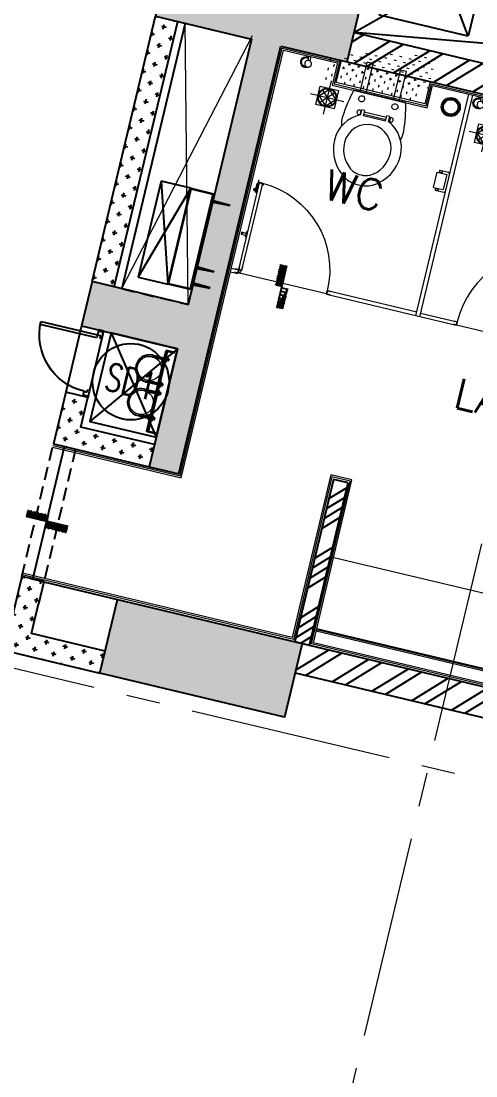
# Model space of a CAD drawing. Header units: millimetres. Extents: x 783817721 to 783927949, y 1443754877 to 1443839643.
# Drawn here: x 783898443 to 783901440, y 1443787315 to 1443794272 of the extents above; entities that cross this region are included whole.
import ezdxf
from ezdxf.enums import TextEntityAlignment as Align

# ---------------------------------------------------------------- set-up
doc = ezdxf.new("R2010")
doc.units = ezdxf.units.MM
doc.header["$LTSCALE"] = 700
doc.header["$PDMODE"] = 32
doc.header["$PDSIZE"] = 0.35
for name, pattern in [('( Hidden )', [0.375, 0.25, -0.125]), ('CENTER2', [28.575000000000003, 19.05, -3.175, 3.175, -3.175]), ('HIDDEN', [9.524999999999999, 6.35, -3.175]), ('HIDDEN2', [0.1875, 0.125, -0.0625])]:
    doc.linetypes.add(name, pattern=pattern)
doc.layers.get('0').update_dxf_attribs({"linetype": 'CONTINUOUS'})
doc.layers.get('Defpoints').update_dxf_attribs({"linetype": 'CONTINUOUS'})
for name, color, linetype in [('A-BEAM', 8, 'HIDDEN2'), ('A-COL', 31, 'CONTINUOUS'), ('A-CUTO-ABOVE', 8, 'HIDDEN'), ('A-DIM-GRID', 3, 'CONTINUOUS'), ('A-DOOR', 1, 'CONTINUOUS'), ('A-HATCH', 8, 'CONTINUOUS'), ('A-LINTEL', 8, 'HIDDEN2'), ('A-SERVICE', 254, 'HIDDEN'), ('A-SILL', 2, 'CONTINUOUS'), ('A-SILL-XXX', 2, 'CONTINUOUS'), ('A-sunk', 250, 'CONTINUOUS'), ('A-TAG-DOOR', 2, 'CONTINUOUS'), ('A-TAG-RMNAME', 6, 'CONTINUOUS'), ('A-TILE DROP', 8, 'CONTINUOUS'), ('A-Title', 2, 'CONTINUOUS'), ('A-WALL', 7, 'CONTINUOUS'), ('A-WALL 100', 5, 'CONTINUOUS'), ('A-WALL 150', 6, 'CONTINUOUS'), ('A-WALL-XXX', 7, 'CONTINUOUS'), ('N-FIT', 9, 'CONTINUOUS'), ('PL-CLAMP', 31, 'CONTINUOUS')]:
    doc.layers.add(name, color=color, linetype=linetype)
for name, color, linetype, lineweight in [('A-CUTOUT BELOW', 8, 'HIDDEN', 5), ('A-GRID', 31, 'CENTER2', 5), ('A-INT-FIXTURE', 250, 'CONTINUOUS', 9), ('PL-RWP', 220, 'CONTINUOUS', 0)]:
    doc.layers.add(name, color=color, linetype=linetype, lineweight=lineweight)
doc.styles.add('ROMANS', font='romans.shx')
doc.dimstyles.new('A-DIM-GRID-100', dxfattribs={"dimscale": 100, "dimtxt": 3, "dimasz": 2.25, "dimexe": 0.18, "dimexo": 0, "dimgap": 0.75, "dimtad": 1, "dimdec": 0, "dimzin": 0, "dimdsep": 46, "dimtxsty": 'ROMANS', "dimblk": 'AR-DIM-ARROW', "dimcen": 2, "dimclrd": 256, "dimclre": 8, "dimclrt": 7, "dimaunit": 1, "dimadec": 0, "dimazin": 0, "dimtfac": 1, "dimtdec": 0, "dimtix": 1, "dimtofl": 0, "dimtmove": 2, "dimatfit": 3, "dimldrblk": 'AR-LED-ARROW', "dimfxl": 0.18, "dimtolj": 1, "dimtzin": 0, "dimlwd": -1, "dimlwe": -1, "dimarcsym": 0})
pattern_1 = [(45, (0, 0), (-26.51650429449553, 26.51650429449553), [])]
pattern_2 = [(346.5826028830893, (783888814.2766608, 1443798714.851827), (76.50154433363684, 47.03204986568832), [31.74999999999999, -95.24999999999996]), (76.58260288308942, (783888826.0346733, 1443798695.726441), (-47.03204986568832, 76.50154433363684), [31.74999999999999, -95.24999999999997])]
pattern_3 = [(31.5826028830894, (783888814.2766608, 1443798714.851827), (-149.6550662690944, 243.4264234630107), []), (31.5826028830894, (783888879.7902707, 1443798699.223261), (-149.6550662690944, 243.4264234630107), []), (31.5826028830894, (783888945.3038807, 1443798683.594694), (-149.6550662690944, 243.4264234630107), []), (31.5826028830894, (783889010.8176364, 1443798667.966094), (-149.6550662690944, 243.4264234630107), [])]

# ---------------------------------------------------------------- blocks, each defined once
blk = doc.blocks.new('TILE DROPE')
at = {"layer": 'A-TILE DROP'}
h = blk.add_hatch(dxfattribs=at)
h.set_pattern_fill('ANSI31', color=256, scale=300)
h.set_pattern_definition(pattern_1)
h.paths.add_polyline_path([(5831274.573197973, 4325034.434176441), (5831198.573197973, 4325034.434176441), (5831198.573197973, 4325286.43417644), (5831274.573197973, 4325286.43417644)])
h = blk.add_hatch(dxfattribs=at)
h.set_pattern_fill('ANSI31', color=256, scale=300)
h.set_pattern_definition(pattern_1)
h.paths.add_polyline_path([(5831274.573197973, 4325034.434176441), (5831350.573197973, 4325034.434176441), (5831350.573197973, 4324782.43417644), (5831274.573197973, 4324782.43417644)])
blk.add_line((5831274.573197973, 4325286.43417644), (5831274.573197973, 4324782.43417644), dxfattribs=at)
blk = doc.blocks.new('FLR TRAP 5')
for p, q in [((-1.45448e-11, 112.5000000000145), (-1.45448e-11, -112.4999999999854)), ((112.4999999999854, 1.45448e-11), (-112.5000000000145, -1.4559e-11)), ((-62.50000000001454, 62.50000000001454), (62.49999999998546, 62.50000000001454)), ((-62.50000000001454, -62.49999999998546), (-62.50000000001454, 62.50000000001454)), ((1.007608666419407, 57.57615116132364), (-57.57615116129453, -1.0076086663612)), ((-57.57615116129453, 1.007608666419393), (1.007608666419407, -57.57615116129455)), ((40.71872086507211, 40.71872086507209), (-40.71872086510119, -40.718720865043)), ((-40.71872086510119, 40.71872086507209), (40.71872086507211, -40.718720865043)), ((-1.007608666332082, 57.57615116132364), (57.57615116132365, -1.0076086663612)), ((57.57615116132365, 1.007608666419393), (-1.007608666332082, -57.57615116129455)), ((62.49999999998546, 62.50000000001454), (62.49999999998546, -62.49999999998546)), ((62.49999999998546, -62.49999999998546), (-62.50000000001454, -62.49999999998546))]:
    blk.add_line(p, q)
for radius in [62.58496728986274, 57.58496728986274]:
    blk.add_circle((-1.45448e-11, 1.45448e-11), radius)
blk = doc.blocks.new('B8-AR-2000$0$HEALTH FAU P 1')
for p, q in [((0, 0), (0, 28.38904564197765)), ((12.69999999995343, 0), (12.69999999995343, 28.38904564197765)), ((22.2275324047514, 13.93403204795504), (14.81600070018612, 11.29902724169005)), ((14.81600070018612, 7.097202625189311), (14.81600070018612, 11.29902724169005)), ((22.2275324047514, 4.462197818924324), (14.81600070018612, 7.097202625189311)), ((22.2275324047514, 4.462197818924324), (22.2275324047514, 13.93403204795504))]:
    blk.add_line(p, q)
at = {"extrusion": (0, 0, -1)}
for centre, major_axis, ratio, start_param, end_param in [((6.349999999976716, 49.90918335852165), (15.8656677662643, 15.8656677662643), 0.9999999999997597, 3.926990816987361, 10.21017612416694), ((20.34574648247508, 42.90917936847107), (-26.04532086802537, 26.04532086802537), 0.9999999999995175, 6.27066274381938, 10.15906509699235), ((20.34574648247508, 42.90917936847107), (-21.55519280749815, 21.55519280749815), 0.9999999999997758, 0.4695714506295328, 3.865220544000678)]:
    blk.add_ellipse(centre, major_axis=major_axis, ratio=ratio, start_param=start_param, end_param=end_param, dxfattribs=at)
blk = doc.blocks.new('TPH 1 P')
for p, q in [((54.08000094297849, 0.0002394931115077), (-54.08000094297849, -0.0002394931115077)), ((-68.82904856504858, -9.833032253624763), (-68.82879247481281, -67.66083062279074)), ((-68.82885506959967, -53.5262849218169), (-58.99612762540157, -53.5262413775971)), ((-67.59977774663814, -50.45355215251482), (-60.22523216350048, -50.45351949434995)), ((-54.08000094297849, -0.0002394931115077), (-58.99636466504118, -0.0002612652214111)), ((-58.99605414455976, -70.11896893966048), (-58.99613578994276, -51.68260498183816)), ((-54.0797388112241, -59.19227457671229), (-58.99610253330133, -59.19229634882221)), ((-54.07971551459734, -64.45289219632548), (-58.99607923666002, -64.45291396843538)), ((-54.07963218413164, -83.2697650886447), (-54.07991766879961, -18.8044008182668)), ((-52.85083218129687, -17.57530444472365), (47.93462412151171, -17.57485811658705)), ((49.16400597975195, -83.26930787445315), (49.16372049506939, -18.80394360413345)), ((49.16389935265947, -59.19181736257892), (54.08026307472215, -59.19179559046903)), ((49.16392264928624, -64.45243498219213), (54.0802863713489, -64.45241321008221)), ((54.08031146346371, -70.11846818130732), (54.08022981808068, -51.68210422348501)), ((54.08023798262188, -53.52574061924395), (63.91296542681999, -53.52569707502414)), ((55.30931530558341, -50.45300784994186), (62.68386088872109, -50.452975191777)), ((63.91303079444447, -68.28637623668043), (63.9127719313785, -9.832444406862463)), ((63.91303079444091, -68.28637623668432), (63.91295726227879, -51.68206067926518)), ((-66.37059972769742, -70.11900159782533), (-54.07969042248254, -70.11894716755057)), ((49.16400597975195, -83.26930787445315), (-54.07963218413164, -83.2697650886447)), ((49.16394774138648, -70.11848995341721), (61.45485704659328, -70.11843552314247))]:
    blk.add_line(p, q)
for centre, radius, start, end in [((54.08004448718061, -9.83248795106715), 9.832727444275072, 0.0002537341905495, 90.00025373419057), ((-58.99632112083594, -9.8329887094049), 9.832727444275072, 90.00025373419057, 180.0002537341905), ((-67.59977230361066, -51.6826430830013), 1.229090930534384, 90.00025373419057, 180.0002537341905), ((-66.37061061375239, -67.66081973673573), 2.458181861068768, 180.0002537341905, 270.0002537341906), ((-60.225226720473, -51.68261042483648), 1.229090930534384, 0.0002537341905495, 90.00025373419057), ((-52.85082673826938, -18.80439537521016), 1.229090930534384, 90.00025373419057, 180.0002537341905), ((47.93462956453917, -18.80394904713179), 1.229090930534384, 0.0002537341905495, 90.00025373419057), ((55.30932074861089, -51.68209878042839), 1.229090930534384, 90.00025373419057, 180.0002537341905), ((61.45484616053835, -67.6602536620978), 2.458181861068768, 270.0002537341906, 0.0002537341905495), ((62.68386633174856, -51.68206612226353), 1.229090930534384, 0.0002537341905495, 90.00025373419057)]:
    blk.add_arc(centre, radius, start, end)
blk = doc.blocks.new('bia')
at = {"layer": 'N-FIT'}
for radius in [60.0760000024455, 50.0760000024455]:
    blk.add_circle((-13644341.22740025, -3898555.232979853, -1.11760232471e-05), radius, dxfattribs=at)
blk = doc.blocks.new('EWC 2')
for p, q in [((-0.0003062749880841, 175.0000837584551), (0.0009062749880896, -175.0000837584061)), ((-0.0001590365569848, 132.4999999991996), (-200.000159036557, 132.4993937245017)), ((-200.000159036557, 132.4993937245017), (-200.0000204594832, 92.49939372473456)), ((-2.04594831772e-05, 92.49999999943249), (-200.0000204594832, 92.49939372473456)), ((147.418668561826, 95.000510721773), (112.4996708794497, 95.00038974745256)), ((112.4996708794497, 95.00038974745256), (112.4997401679866, 75.00038974756899)), ((149.9997401679866, 75.00051966357566), (112.4997401679866, 75.00038974756899)), ((120.2653358827883, 100.2500685871782), (146.2017377619413, 100.2501584419369)), ((124.5247435141354, 75.00043140731573), (124.5252631781623, -74.99956859178205)), ((141.0085677036477, 75.000488514328), (141.009087367689, -74.99951148476978)), ((149.9997401679866, 75.00051966357566), (150.0002598320134, -74.99948033552212)), ((0.0006204594831829, -92.49999999943249), (-199.9993795405168, -92.50060627413038)), ((-199.9993795405168, -92.50060627413038), (-199.999240963443, -132.5006062738975)), ((0.0007590365569905, -132.4999999991996), (-199.999240963443, -132.5006062738975)), ((150.0002598320134, -74.99948033552212), (112.5002598320134, -74.9996102515288)), ((112.5002598320134, -74.9996102515288), (112.5003291205503, -94.99961025141235)), ((147.4193268029266, -94.99948927709197), (112.5003291205503, -94.99961025141235)), ((120.2660304979581, -100.2492352838599), (146.2024323771111, -100.2491454291012))]:
    blk.add_line(p, q)
for centre, major_axis, ratio, start_param, end_param in [((349.9999999999708, 0.0012125493812645), (223.7499982217596, 0.02822001601382641), 0.9999999999940067, 1.569950856247431, 2.702970937519568), ((201.7434949504314, 57.30753662680214), (106.2854850310066, -106.2854850310066), 0.9999999999995539, 2.033551095230845, 2.455928543497696), ((348.5653083877914, -43.65291758654352), (267.4083194749343, -0.5240368236592908), 0.9999999999940166, 0.5196769025226043, 1.566788912695956), ((247.1667612637392, -710.273605546201), (919.122388601868, -3.885747080667939), 0.9999999999943672, 1.640774174495799, 1.847289609812001), ((349.9999999997308, 0.0012125493812645), (113.2552899699446, -107.6443300730158), 0.9999999998812673, 2.331194314084761, 5.472004177913206), ((348.5653083877987, -43.65291758657263), (199.906443114038, 0.9774928439277918), 0.9999999999940432, 0.5242974367139746, 1.55903845524096), ((42.80542047708879, 112.5001482969237), (14.1421356237829, 14.1421356237829), 0.9999999999988349, -0.7853946989711857, 5.4977906082084), ((133.2335107065228, 107.7884000831545), (10.60660171783259, 10.60660171783259), 0.9999999999997942, -1.311943292146727, 2.882746547794472), ((418.6296980171173, 9.744947520040972), (-61.01197028886268, 180.4606319963003), 0.9466445239575144, 4.351186336959167, 4.832374696135421), ((418.6296980171245, 9.744947520070076), (-35.8299443303299, 114.2030516416982), 0.9430540716306229, 4.342807645496122, 4.835174699858091), ((418.6297655283852, -9.7420468958881), (61.0105029442611, 180.4604130052969), 0.9466479392239276, 4.592402835895807, 5.073570867042794), ((348.5650059147447, 43.65533274355397), (199.9053483197305, 1.180340603060181), 0.9999999999940726, -1.569825667739491, -0.5350846492127428), ((418.6297655283924, -9.7420468958881), (35.82869504975697, 114.2018401050401), 0.9430663098829936, 4.589601683455149, 5.081943754183982), ((42.80619997312895, -112.4998517017375), (14.1421356237829, 14.1421356237829), 0.9999999999988349, -0.7853946989711857, 5.4977906082084), ((133.2342575533767, -107.7874769250484), (10.60660171782754, -10.60660171782754), 0.9999999999997232, 3.400445688240003, 7.595135528177604), ((349.9999999999708, 0.0012125493812645), (223.7358957197013, -2.512263343571392), 0.9999999999939564, 3.591323404061699, 4.724343485334036), ((348.5650059147374, 43.65533274352489), (267.40740206461, 0.8747914394098621), 0.9999999999940501, -1.568093667666396, -0.5209816574932074), ((247.1618398759166, 710.2753181114531), (649.9234817478236, 649.9234817478236), 0.9999999999997438, 3.654732108649438, 3.861247543966752), ((201.743892021128, -57.30613877427825), (106.2854850310215, 106.2854850310215), 0.999999999999474, 3.827263692535608, 4.249641140802451)]:
    blk.add_ellipse(centre, major_axis=major_axis, ratio=ratio, start_param=start_param, end_param=end_param)
blk = doc.blocks.new('T-DOOR')
for p, q in [((15.62951093912124, 751.8341574668884), (14.16014873981476, 753.3035955429077)), ((15.62890392541885, 682.7063477039337), (15.62951093912124, 751.8341574668884)), ((21.50492638349533, 706.2904205322266), (17.11766242980957, 707.7596814632415)), ((27.38110065460205, 707.7593402862548), (24.44337409734726, 706.2904200553894)), ((14.15850394964218, 679.8459477424622), (15.62890392541885, 682.7063477039337)), ((17.09752094745636, 690.1299450397491), (21.50492608547211, 693.0683166980742)), ((24.45928508043289, 693.0680127143859), (27.38110053539276, 690.1296417713165)), ((6.807166755199432, 347.1733775138855), (5.337804615497589, 348.6428155899048)), ((5.33676677942276, 298.6915349960327), (6.807166874408722, 301.5519354343414)), ((6.807166874408722, 301.5519354343414), (6.807166755199432, 347.1733775138855)), ((37.85666352510452, 331.0127501487732), (37.85635834932327, 316.3202040195465)), ((-750.9999997019768, 24.99999952316284), (-750.9999997019768, -7.152557373e-07)), ((-5.96046448e-08, 25), (1.192092896e-07, 0))]:
    blk.add_line(p, q)
at = {"color": 8}
blk.add_line((-749.9999997019768, -1), (-0.9999998211860656, -1.000000953674316), dxfattribs=at)
for points in [[(-26.7935534119606, 759.180643081665), (-34.1393306851387, 757.7116844654083), (-34.13952034711838, 750.3659455776213), (-26.79381877183914, 748.8966076374054)], [(-25.32482266426086, 743.0199780464172), (-26.79397070407868, 743.0200159549713), (-26.79343956708908, 763.5880870819092), (0.9383352994918824, 763.5877192020416), (0.9378041625022888, 743.0196487903595), (-2.000491559505462, 743.0197243690491), (-1.999999642372131, 762.0680537223815), (-25.32433080673218, 762.0683069229126)], [(-2, 762.0683069229126), (-25.32433068752289, 762.0683069229126), (-25.3243305683136, 26.99999952316284), (-1.99999988079071, 26.99999928474426)], [(0.9374366998672484, 753.3036839962006), (14.15911096334457, 753.3035957813263), (14.15850394964218, 679.8459477424622), (0.936829686164856, 679.8460359573363)], [(6.815306305885314, 778.2790467739105), (11.22210502624511, 778.279046535492), (11.22210502624511, 753.303418636322), (6.815306305885314, 753.303418636322)], [(17.09752112627029, 707.7596814632415), (15.62791723012924, 707.7596817016602), (15.62791728973389, 690.1299452781677), (17.09752106666565, 690.1299450397491)], [(24.44288074970245, 693.0680127143859), (21.5049262046814, 693.0680129528046), (21.5049262046814, 706.290420293808), (24.44288074970245, 706.290420293808)], [(30.31985157728195, 707.7593405246735), (27.38110059499741, 707.7593405246735), (27.38110053539276, 690.1296417713165), (30.31985151767731, 690.1296417713165)], [(-2.008485615253448, 348.6427521705627), (5.33676677942276, 348.6428158283234), (5.33676677942276, 298.6915349960327), (-2.008485615253448, 298.6914715766907)], [(48.14061760902404, 316.3202040195465), (6.806749463081359, 316.3202042579651), (6.806749463081359, 331.0127501487732), (48.14061766862869, 331.0127501487732)]]:
    blk.add_lwpolyline(points, close=True)
for points in [[(-776.7510416507721, 0), (-776.7510416507721, -1), (-749.9999996423721, -0.9999997615814208), (-749.9999996423721, 25.99999928474427), (-776.7510415315628, 25.99999904632568), (-776.7510415911674, 24.99999928474426), (-750.9999997019768, 24.99999952316284), (-750.9999997019768, 0), (-776.7510415315628, 2.384185791e-07)], [(-2.000000059604644, 52.75104165077209), (-0.9999999403953552, 52.75104141235352), (-1.000000059604644, 25.99999928474427), (-26.3243305683136, 25.9999988079071), (-26.32433050870896, 52.75104045867919), (-25.3243305683136, 52.75104093551636), (-25.32433068752289, 26.99999880790711), (-1.99999988079071, 26.99999928474426), (-2.000000059604644, 52.75104141235352)], [(25.75104212760925, 4.768371582e-07), (25.75104200839997, -0.9999995231628416), (-0.9999998211860656, -0.9999995231628416), (-1, 25.99999952316284), (25.75104188919068, 25.99999952316284), (25.75104194879532, 24.99999976158142), (0, 24.99999976158142), (1.192092896e-07, 4.768371582e-07), (25.75104200839997, 4.768371582e-07)]]:
    blk.add_lwpolyline(points)
for radius in [10.12499965708017, 9.124999657080172]:
    blk.add_circle((-11.12499964237213, 15.87499976158142), radius)
blk.add_arc((-14.54024678468704, 28.44103002548218), 735.2491660637323, 90.95489770892227, 180.190221112596, dxfattribs=at)
blk = doc.blocks.new('125')
at = {"layer": 'A-INT-FIXTURE'}
h = blk.add_hatch(dxfattribs=at)
h.set_pattern_fill('CROSS', color=256, scale=4.999999999999986, angle=13.41739695793953)
h.set_pattern_definition([(0, (143362.7009487152, -28910.89780545235), (31.74999999999995, 31.74999999999999), [15.87499999999998, -47.62499999999988]), (90, (143370.6384509206, -28918.83530664444), (-31.74999999999999, 31.74999999999995), [15.87499999999998, -47.62499999999988])])
h.paths.add_polyline_path([(344376.2138929963, -5326.243801116943), (343776.2138932347, -5326.243796825409), (343776.2138946652, -5176.243757247925), (344376.2138952017, -5176.243761301041)])
h = blk.add_hatch(dxfattribs=at)
h.set_pattern_fill('GOST_GLASS', color=256, scale=0.9999999999999971, angle=-450.0000000129981, style=0)
h.set_pattern_definition([(301.5826028437715, (337365.001100421, -11959.05213069916), (-1.968952387688358, -8.253679573076234), [4.999999999999967, -6.999999999999959]), (301.5826028437715, (337364.508862555, -11961.11554932594), (-1.968952387688358, -8.253679573076234), [1.999999999999989, -9.999999999999934]), (301.5826028437715, (337367.0645202994, -11959.54436969757), (-1.968952387688358, -8.253679573076234), [1.999999999999989, -9.999999999999934])])
edge = h.paths.add_edge_path()
edge.add_line((349168.2138358951, -8858.532099962234), (349168.2138360664, -8864.532101254275))
edge.add_line((349168.2138363123, -8864.532102823257), (344487.9258577033, -8864.53211936098))
edge.add_line((344487.2122653723, -8864.53211903572), (344487.2122653616, -8858.532118930898))
edge.add_line((344488.1980884075, -8858.532118558884), (349167.9391666471, -8858.532127818418))
for p, q in [((343387.2137950063, -6676.243743419647), (343436.4127270579, -6676.243743419647)), ((344643.2140001655, -6676.243824481964), (344038.0148635507, -6676.243809700012)), ((344668.2160958648, -6676.243777990341), (344917.4128984809, -6676.243769884109)), ((343387.2137940526, -6701.243822097778), (343436.4127252102, -6701.243819952011)), ((344917.4129004478, -6701.24383354187), (344038.0148640275, -6701.243808269501)), ((344487.213819623, -8376.243697881699), (349268.2138363719, -8376.24370098114)), ((342665.2138471603, -8976.243699550629), (343164.6258223057, -8976.243697404861))]:
    blk.add_line(p, q, dxfattribs=at)
for points in [[(342515.213845253, -8088.243696689606), (343377.2137534618, -8088.24369764328), (343377.2138390541, -5188.243710517883), (343764.2138932347, -5188.243757009506), (343764.2138934731, -5338.243797779083), (344388.2138924003, -5338.243804693222), (344388.2138953209, -5188.243762254715), (344806.214938283, -5188.243757486343)], [(349278.2138364911, -8964.53211236), (344477.2138015032, -8964.532109498978), (344475.0592838526, -7861.276983261108), (344351.0592909455, -7861.276979923248), (344353.2138006687, -8964.243727207184), (342515.213845551, -8964.243726015091)], [(342515.213845253, -8098.243699073792), (343387.2137535214, -8098.243699550629), (343387.2138385177, -5198.243711233139), (343754.213894546, -5198.243757247925), (343754.2138930559, -5348.24379658699), (344398.2138920426, -5348.243805170059), (344398.2138937116, -5198.243762731552), (344796.2149371505, -5198.243758678436)], [(349268.2138366699, -8954.532113313675), (344487.2138020992, -8954.53211069107), (344485.0592851639, -7851.276985645294), (344341.0592910051, -7851.276979207993), (344343.2138007879, -8954.243726491928), (342515.2138463259, -8954.243728637695)], [(344643.2140008211, -6701.24377822876), (344643.2139350176, -5198.243771791458)], [(344668.2139350772, -5198.243769168854), (344668.2140014172, -6701.24377989769)]]:
    blk.add_lwpolyline(points, dxfattribs=at)
for points in [[(344376.2138929963, -5326.243801116943), (343776.2138932347, -5326.243796825409), (343776.2138946652, -5176.243757247925), (344376.2138952017, -5176.243761301041)], [(349168.2138365507, -8864.532126188278), (349168.213837266, -8876.532125234604), (344487.2122651935, -8876.532114505768), (344487.2122638226, -8864.532113552094)], [(349168.2138360143, -8858.532126426697), (349168.2138367295, -8864.532127141953), (344487.2122653723, -8864.53211903572), (344487.2122650743, -8858.532119989395)]]:
    blk.add_lwpolyline(points, close=True, dxfattribs=at)
for name, p, rotation in [('EWC 2', (344076.2138932347, -5348.243802309036), 269.9999993157494), ('B8-AR-2000$0$HEALTH FAU P 1', (343572.7307420373, -5198.24373459816), 180.0003576525814), ('B8-AR-2000$0$HEALTH FAU P 1', (344740.3162150383, -5198.243820428848), 180.0003576525814), ('bia', (4243102.78948915, -13649648.44244647, 1.117602324318911e-05), 270.0000006001247), ('FLR TRAP 5', (343741.0359041095, -5435.722422838211), 90.00000050817812), ('FLR TRAP 5', (344815.9864546061, -5435.722417593002, 1.205499790382205e-05), 270.0000004929177)]:
    blk.add_blockref(name, p, dxfattribs=dict(at, rotation=rotation))
at = {"layer": 'A-INT-FIXTURE', "extrusion": (-2.311115198580714e-33, 1.540743955509789e-33, -1), "xscale": -0.9999999999999999, "zscale": -0.9999999999999999, "rotation": 89.99832154225588}
blk.add_blockref('TPH 1 P', (-344643.4212523699, -5800.243705034256), dxfattribs=at)
at = {"layer": 'A-INT-FIXTURE'}
for name, p, xscale, yscale, zscale, rotation in [('T-DOOR', (343436.4127249718, -6696.270483255386), -0.801068092060523, 0.801068092060523, 0.801068092060522, 359.9999972066295), ('T-DOOR', (345519.0150372386, -6696.270443201065), 0.8010680920605217, 0.8010680920605217, 0.8010680920605217, 2.936940935179689e-06), ('TILE DROPE', (-2090237.106116235, -3288676.140041828), -0.5624999999999986, 0.5624999999999987, 0.5624999999999991, 270.0000001882246)]:
    blk.add_blockref(name, p, dxfattribs=dict(at, xscale=xscale, yscale=yscale, zscale=zscale, rotation=rotation))
at = {"layer": 'A-INT-FIXTURE', "xscale": 0.5624999999999987, "yscale": 0.5624999999999987, "zscale": 0.5624999999999987}
blk.add_blockref('TILE DROPE', (-2936353.439077377, -2439550.940788507), dxfattribs=at)
at = {"layer": 'A-TILE DROP', "insert": (344292.4256061316, -6089.624240398407), "char_height": 200.0000000000002, "attachment_point": 9, "rotation": 5.1296919395442596e-08, "style": 'ROMANS'}
blk.add_mtext_dynamic_manual_height_columns('\\pxqc;WC', width=473.7160888731203, gutter_width=12.50000000000002, heights=[0], dxfattribs=at)
blk = doc.blocks.new('col-2 -15')
at = {"layer": 'A-COL', "ltscale": 0.1}
h = blk.add_hatch(color=250, dxfattribs=at)
h.dxf.hatch_style = 1
h.paths.add_polyline_path([(74300.00008404255, 22550.00000047684), (74200.00008487701, 22550), (74200.00008380413, 24050.00000023842), (74000.00008386374, 24050.00000071526), (74000.00008422136, 21250), (73000.00008386374, 21250.00000023842), (73000.00008398294, 20950.00000071526), (73650.00008416176, 20950.00000047684), (73650.00008487701, 19150.00001358986), (73000.58801555634, 19150.00001382828), (73000.58801591396, 18850.00001358986), (73649.9999960661, 18850.00001263618), (73649.99999636412, 18050.00001263618), (73850.00008374453, 18050.00001263618), (73850.00008380413, 20950.00000071526), (74300.00008422136, 20950.00000047684)])
h = blk.add_hatch(color=250, dxfattribs=at)
h.dxf.hatch_style = 1
h.paths.add_polyline_path([(74899.99999660254, 17150.0000295639), (74899.99999654293, 16650.000030756), (73649.99999725819, 16650.0000295639), (73649.99999594688, 17150.00003027916)])
blk.add_lwpolyline([(73850.00008380413, 20950.00000071526), (74300.00008422136, 20950.00000047684), (74300.00008404255, 22550.00000047684), (74200.00008487701, 22550), (74200.00008380413, 24050.00000023842), (74000.00008386374, 24050.00000071526), (74000.00008422136, 21250), (73000.00008386374, 21250.00000023842), (73000.00008398294, 20950.00000071526), (73650.00008416176, 20950.00000047684), (73650.00008487701, 19150.00001358986), (73000.58801555634, 19150.00001382828), (73000.58801591396, 18850.00001358986), (73649.9999960661, 18850.00001263618), (73649.99999636412, 18050.00001263618), (73850.00008374453, 18050.00001263618), (73850.00008380413, 20950.00000071526)], dxfattribs=at)
blk.add_lwpolyline([(74899.99999660254, 17150.0000295639), (74899.99999654293, 16650.000030756), (73649.99999725819, 16650.0000295639), (73649.99999594688, 17150.00003027916)], close=True, dxfattribs=at)
at = {"layer": 'A-GRID', "color": 1, "ltscale": 0.1}
for p, q in [((75900.0000012517, -5272.462530374527), (75900.00000095367, 48139.09729981422)), ((-3710.599062204361, 16549.99918746948), (95723.80444318056, 16549.99999904633))]:
    blk.add_line(p, q, dxfattribs=at)
blk = doc.blocks.new('AR-DIM-ARROW')
at = {"color": 6}
blk.add_line((-0.3535533905933335, -0.3535533905933335), (0.3535533905933335, 0.3535533905933335), dxfattribs=at)
for p, q in [((0, -0.5), (0, 0.5)), ((-1, 0), (0, 0))]:
    blk.add_line(p, q)
blk = doc.blocks.new('*D437')
at = {"layer": 'A-DIM-GRID', "color": 8, "transparency": 16777216}
for p, q in [((783831794.0535789, 1443788312.067994), (783832099.8856716, 1443789594.094023)), ((783905622.4100816, 1443770700.033012), (783905928.2433159, 1443771982.063825))]:
    blk.add_line(p, q, dxfattribs=at)
at = {"layer": 'A-DIM-GRID', "transparency": 16777216}
blk.add_line((783905705.2077821, 1443772016.764699), (783832314.5676734, 1443789524.375746), dxfattribs=at)
at = {"layer": 'Defpoints', "color": 0, "transparency": 16777216}
for p in [(783832095.7089057, 1443789576.585321), (783831794.0535789, 1443788312.067994, 1.504551312638738e-08), (783905622.4100816, 1443770700.033012, 1.504551312686245e-08)]:
    blk.add_point(p, dxfattribs=at)
at = {"layer": 'A-DIM-GRID', "transparency": 16777216, "xscale": 225, "yscale": 225, "zscale": 225}
for p, rotation in [((783832095.7089057, 1443789576.585321), 166.5826444062369), ((783905924.0665498, 1443771964.555124), 346.5826444062369)]:
    blk.add_blockref('AR-DIM-ARROW', p, dxfattribs=dict(at, rotation=rotation))
at = {"layer": 'A-DIM-GRID', "color": 7, "transparency": 16777216, "insert": (783869062.0973034, 1443780989.42899), "char_height": 300, "attachment_point": 5, "rotation": 346.5826444062369, "style": 'ROMANS'}
blk.add_mtext('\\A1;75900', dxfattribs=at)
blk = doc.blocks.new('AR-LED-ARROW')
for p, q in [((-0.3535533905933335, 0.3535533905933335), (-0.3818376618407981, 0.3252691193458723)), ((0, 0), (-0.3818376618407981, 0.3252691193458723)), ((0, 0), (-0.3535533905933335, 0.3535533905933335)), ((0, 0), (-1, 0)), ((0, 0), (-0.3818376618407981, -0.3252691193458723)), ((0, 0), (-0.3535533905933335, -0.3535533905933335)), ((-0.3535533905933335, -0.3535533905933335), (-0.3818376618407981, -0.3252691193458723))]:
    blk.add_line(p, q)
blk = doc.blocks.new('TAG-DOOR-WINOW')
blk.add_circle((0, 0), 2.8)
at = {"style": 'ROMANS', "width": 0.7}
blk.add_attdef('DW', text='', height=2, dxfattribs=at).set_placement((0, 0), align=Align.MIDDLE_CENTER)
blk = doc.blocks.new('ELE')
at = {"layer": 'A-DOOR'}
for p, q in [((2537600.657164624, -555440.8575525549), (2537555.657164624, -555440.8575525549)), ((2537555.657164624, -555440.8575525549), (2537555.657164624, -556290.8575525549)), ((2537600.657164624, -556290.8575525549), (2537600.657164624, -555440.8575525549)), ((2537480.657164624, -556365.8575525549), (2537480.657164624, -556290.8575525549)), ((2537480.657164624, -556290.8575525549), (2537495.657164624, -556290.8575525549)), ((2537495.657164624, -556365.8575525549), (2537480.657164624, -556365.8575525549)), ((2537495.657164624, -556365.8575525549), (2537495.657164624, -556290.8575525549)), ((2537495.657164624, -556290.8575525549), (2537555.657164624, -556290.8575525549)), ((2537495.657164624, -556290.8575525549), (2537495.657164624, -556365.8575525549)), ((2537590.657164624, -556365.8575525549), (2537495.657164624, -556365.8575525549)), ((2537555.657164624, -556290.8575525549), (2537555.657164624, -556335.8575525549)), ((2537555.657164624, -556290.8575525549), (2537600.657164624, -556290.8575525549)), ((2537555.657164624, -556335.8575525549), (2537590.657164624, -556335.8575525549)), ((2537590.657164624, -556335.8575525549), (2537590.657164624, -556365.8575525549)), ((2538405.657164624, -556335.8575525549), (2538370.657164624, -556335.8575525549)), ((2538370.657164624, -556335.8575525549), (2538370.657164624, -556365.8575525549)), ((2538370.657164624, -556365.8575525549), (2538465.657164624, -556365.8575525549)), ((2538465.657164624, -556290.8575525549), (2538405.657164624, -556290.8575525549)), ((2538405.657164624, -556290.8575525549), (2538405.657164624, -556335.8575525549)), ((2538480.657164624, -556290.8575525549), (2538465.657164624, -556290.8575525549)), ((2538465.657164624, -556290.8575525549), (2538465.657164624, -556365.8575525549)), ((2538465.657164624, -556365.8575525549), (2538465.657164624, -556290.8575525549)), ((2538465.657164624, -556365.8575525549), (2538480.657164624, -556365.8575525549)), ((2538480.657164624, -556365.8575525549), (2538480.657164624, -556290.8575525549))]:
    blk.add_line(p, q, dxfattribs=at)
blk.add_arc((2537555.657164624, -556290.8575525549), 850, 0, 90, dxfattribs=at)
blk = doc.blocks.new('A$C3916e927')
at = {"layer": 'A-sunk', "linetype": 'ByBlock'}
h = blk.add_hatch(dxfattribs=at)
h.set_pattern_fill('ANGLE', color=256, scale=299.9999999999999, angle=13.41739708688855)
h.set_pattern_definition([(359.9999999999999, (-43469.04059976339, -21150.0005364418), (5.684341886080801e-14, 82.49999999999999), [59.99999999999998, -22.49999999999999]), (90, (-43469.04059976339, -21150.0005364418), (-82.49999999999999, 5.684341886080801e-14), [59.99999999999999, -22.5])])
edge = h.paths.add_edge_path()
edge.add_line((-1184.886869132519, 1200.005502700806), (-1184.886868996517, 898.2940765724055))
edge.add_line((-1184.886869013309, 898.2940764427185), (-614.9028480883862, 898.2941855212756))
edge.add_line((-614.9028480052948, 898.2941854000092), (-614.9028480308189, 1199.999994888739))
edge.add_line((-614.9028480052948, 1199.999995231628), (-9.151161066256464e-06, 1200.000005011961))
edge.add_line((-9.059906005859375e-06, 1200.00000500679), (2.386514097452164e-09, 2.292472345288843e-07))
edge.add_line((0, 0), (-759.6809541197581, -1.918381826726545e-06))
edge.add_line((-759.6809540390968, -1.668930053710938e-06), (-759.6809540794202, 300.2588286621254))
edge.add_line((-759.6809540987015, 300.2588286399841), (-3769.197328190174, 300.257354351438))
edge.add_line((-3769.197328269482, 300.2573540210724), (-3769.197656512646, 798.280943388042))
edge.add_line((-3769.197656452656, 798.2809431552887), (-2619.207549564235, 798.2809833760771))
edge.add_line((-2619.207549571991, 798.2809834480286), (-2619.207551835527, 1199.999980381097))
edge.add_line((-2619.207551956177, 1199.999980688095), (-1184.886869209455, 1200.005502805714))
at = {"layer": 'A-BEAM', "linetype": '( Hidden )'}
for p, q in [((-2619.207563400269, 1200.005469799042), (-2619.207532346249, 300.2579176425934)), ((-2447.93777102232, 300.2580010890961), (-2447.937802016735, 1200.005469560623))]:
    blk.add_line(p, q, dxfattribs=at)
at = {"layer": 'A-BEAM', "ltscale": 750}
for p, q in [((-2619.207532227039, 300.2578256130219), (-2619.207522034645, -0.01744627952575684)), ((-2447.937760591507, -0.01744627952575684), (-2447.93777102232, 300.2579181194305)), ((-1756.156658530235, 300.2582905292511), (-1756.156647980213, -0.01651906967163086)), ((-1584.88688659668, -0.01651930809020996), (-1584.886896729469, 300.2583830356598))]:
    blk.add_line(p, q, dxfattribs=at)
at = {"layer": 'A-CUTO-ABOVE', "linetype": 'ByBlock'}
for p, q in [((-4625.000009119511, 1199.999970197678), (-3769.197847485542, 300.2573540210724)), ((-2619.207549631596, 799.0614550113678), (-4624.999962568283, 1200.005502462387)), ((-3769.197656393051, 798.2809429168701), (-2619.207563281059, 1200.005469322205)), ((-1184.886869072914, 898.2940762042999), (-618.6677795648575, 1199.999994516373)), ((-614.9028481245041, 898.2940752506256), (-1181.121937036514, 1199.999995231628)), ((-3769.197656452656, 798.2809431552887), (-4625.000000178814, -2.956390380859375e-05)), ((-2619.207532346249, 300.2579374313354), (-4625.00000077486, 0.00997304916381836)), ((-3769.197328090668, 300.257205247879), (-2619.207522034645, -0.01744627952575684)), ((-1756.156647920609, -0.01651930809020996), (-2447.937771081924, 300.257917881012)), ((-2447.937760710716, -1.502037048339844e-05), (-1756.15665858984, 300.2583401203156)), ((-759.6809540390968, -1.668930053710938e-06), (-1584.886896848679, 300.2414968013763)), ((-1584.886886715889, -0.01651978492736816), (-759.6809540987015, 300.2588286399841))]:
    blk.add_line(p, q, dxfattribs=at)
blk = doc.blocks.new('A$C67C037E8')
at = {"layer": 'PL-CLAMP', "color": 9}
for p, q in [((-89.99989686960095, -90.00010312777754), (-89.99980520031012, -170.0001031253385)), ((-79.99989686960748, -90.00009166806845), (-79.99980520031667, -170.0000916666771)), ((80.00010312795915, -89.9999083285555), (80.00019479818127, -169.9999083270478)), ((90.00010312795254, -89.99989686977776), (90.0001947981747, -169.99989686827)), ((-98.84736578753777, -187.0001132613964), (-98.84737380864144, -180.0001132637586)), ((-95.84736238205451, -190.000109820461), (-74.15220213357726, -190.0000849605851)), ((-89.99979369193943, -180.0001031255646), (-89.99977329167149, -197.8033732617628)), ((-86.99976988647923, -200.8033698214093), (-82.99976987111502, -200.8033652379215)), ((-79.99979374113147, -180.0000916668452), (-79.99977334086348, -197.8033618030433)), ((-71.15220560332575, -187.0000815262893), (-71.15221362442945, -180.0000815286512)), ((71.15263416083684, -186.9999184631641), (71.15262613973316, -179.9999184655262)), ((95.84779781479729, -189.9998901623528), (74.15263756632011, -189.9999150222285)), ((80.00020625643518, -179.9999083273323), (80.00022665670313, -197.8031784635304)), ((87.00023007755063, -200.8031704396891), (83.00023006218639, -200.8031750231769)), ((90.00020620724315, -179.9998968686128), (90.00022660751112, -197.8031670048109)), ((98.84779434504885, -186.9998867280568), (98.84778632394516, -179.9998867304188))]:
    blk.add_line(p, q, dxfattribs=at)
for centre, radius, start, end in [((0.0001031291758249, -89.99999999877762), 89.99999999883582, 6.56539603376e-05, 180.0000656539602), ((-95.84736581996141, -187.0001098236351), 2.999999999956342, 180.0000656536273, 270.0000656536269), ((-86.9997733240951, -197.8033698245836), 2.999999999956342, 180.0000656536273, 270.0000656536269), ((-82.99977330902192, -197.8033652410958), 2.999999999956342, 270.0000656536269, 6.56536272954e-05), ((-74.15220557148419, -187.0000849637595), 2.999999999956342, 270.0000656536269, 6.56536272954e-05), ((74.15263412899529, -186.9999150254028), 2.999999999956342, 180.0000656536273, 270.0000656536269), ((83.00022662486154, -197.8031750263512), 2.999999999956342, 180.0000656536273, 270.0000656536269), ((87.00022663993475, -197.8031704428634), 2.999999999956342, 270.0000656536269, 6.56536272954e-05), ((95.84779437747248, -186.999890165527), 2.999999999956342, 270.0000656536269, 6.56536272954e-05)]:
    blk.add_arc(centre, radius, start, end, dxfattribs=at)
at = {"layer": 'PL-RWP'}
blk.add_circle((0.0001031291758243, -89.99999999831196), 79.999999998603, dxfattribs=at)
blk = doc.blocks.new('A$C7d5ec4e2')
at = {"layer": 'A-SERVICE'}
for p, q in [((2380.546636223778, -5875.027202159585), (2380.546636223778, -5329.028636008919)), ((2440.546636342988, -5329.028635532082), (2380.546636044965, -5329.028635770501)), ((2380.546636223778, -5875.028805762948), (2380.546636044965, -5329.030239373864)), ((2440.546636402592, -5329.030239373864), (2380.546635806546, -5329.03024008912)), ((2380.546636223778, -5875.028805762948), (2380.546636223778, -5329.03024008912)), ((2440.546636402592, -5329.030239373864), (2380.546635687337, -5329.030239612282)), ((2390.546636402592, -5875.027202159585), (2390.546635687337, -5333.028635532082)), ((2440.546636283383, -5333.028636247338), (2390.54663598536, -5333.028636724175)), ((2390.546636164174, -5875.028805762948), (2390.546635508523, -5333.030238658608)), ((2440.546636044965, -5333.030239373864), (2390.546636104569, -5333.030241042794)), ((2390.546636104569, -5875.028805524529), (2390.546635746941, -5333.030238658608)), ((2440.546636342988, -5333.030239850701), (2390.546636164174, -5333.030240327538)), ((2440.546636521802, -5879.027202159585), (2380.546636104569, -5879.027201444329)), ((2440.546636283383, -5879.028805524529), (2380.546636223778, -5879.028805286111)), ((2440.546636164174, -5879.028805047692), (2380.546636164174, -5879.028805047692)), ((2440.54663676022, -5875.027201682748), (2390.546636581406, -5875.027200490655)), ((2440.546636581406, -5875.028806478203), (2390.546636462197, -5875.028804809273)), ((2440.546636700616, -5875.028805524529), (2390.546636700616, -5875.028805286111))]:
    blk.add_line(p, q, dxfattribs=at)
for points in [[(2380.546636104569, -5879.027202159585), (2380.546635329709, -5875.027201682748)], [(2380.546636104569, -5879.028806478203), (2380.546635806546, -5875.028806001366)], [(2380.546636104569, -5879.028806478203), (2380.546635925755, -5875.028805762948)]]:
    blk.add_lwpolyline(points, dxfattribs=at)
at = {"layer": 'A-SERVICE', "rotation": 89.99999995642749}
for p in [(2210.546738922581, -5469.606981307687), (2210.546739339814, -5469.608585864724), (2210.546739161, -5469.608585626305), (2210.546738922581, -5699.60698583764), (2210.546739220605, -5699.608590156258), (2210.546739220605, -5699.608590156258)]:
    blk.add_blockref('A$C67C037E8', p, dxfattribs=at)
blk = doc.blocks.new('A$C9b6d854f')
at = {"layer": 'A-SERVICE'}
for p, q in [((-4740.000703990459, 4650.003744840622), (-5340.000703632832, 5550.003743171692)), ((-6485.783875048161, 2600.002444028854), (-6285.591705977917, 3250.00244641304)), ((-6485.783873975277, 3250.00244808197), (-6285.591707825661, 2600.002443552017)), ((-6005.682086408138, 3199.360815286637), (-6130.591706514359, 3203.753664016725)), ((-6130.591706216335, 3191.753664493562), (-6130.591706514359, 3203.753664016725)), ((-6005.682648837566, 3196.360817670823), (-6130.591706216335, 3191.753664493562)), ((-6007.268236894329, 2750.493257003598), (-6132.177294273098, 2755.100410180859)), ((-6132.177294273098, 2755.100410180859), (-6132.177294451912, 2743.100408750348)), ((-6007.267673928459, 2747.493257480435), (-6132.177294451912, 2743.100408750348)), ((-6007.268237848003, 2639.860089021497), (-6132.177294630726, 2644.467240529828)), ((-6132.177294630726, 2644.467240529828), (-6132.177294869144, 2632.467239337735)), ((-6007.267674643715, 2636.860088306241), (-6132.177294869144, 2632.467239337735))]:
    blk.add_line(p, q, dxfattribs=at)
for points in [[(-5340.000703334808, 4650.003742694855), (-5340.000703632832, 5550.003743171692), (-4740.000703394413, 5550.003743886948), (-4740.000703036785, 4650.003745317459)], [(-6285.591705977917, 3250.00244641304), (-6485.783873975277, 3250.00244808197), (-6485.783875048161, 2600.002444028854), (-6285.591707825661, 2600.002443552017)], [(-6285.591705977917, 3250.00244641304), (-6130.591707825661, 3250.00244641304), (-6130.591707825661, 2599.381455183029), (-6285.591705977917, 2599.381455183029)], [(-6281.591705977917, 3246.00244641304), (-6134.591707825661, 3246.00244641304), (-6134.591707825661, 2603.381455183029), (-6281.591705977917, 2603.381455183029)]]:
    blk.add_lwpolyline(points, close=True, dxfattribs=at)
blk = doc.blocks.new('A$C3df1e9b8')
at = {"layer": 'A-SERVICE'}
blk.add_blockref('A$C9b6d854f', (75550.00305140018, -4499.950220823288), dxfattribs=at)
at = {"layer": 'A-Title'}
blk.add_blockref('A$C7d5ec4e2', (66974.99810868502, 3000.044127464294), dxfattribs=at)

msp = doc.modelspace()

# ---------------------------------------------------------------- hatches: boundary and pattern name
at = {"layer": 'A-HATCH'}
h = msp.add_hatch(dxfattribs=at)
h.set_pattern_fill('CROSS', color=256, scale=9.999999999999995, angle=3.774722192838826e-05, style=0)
h.set_pattern_definition(pattern_2)
h.paths.add_polyline_path([(783899327.9412725, 1443794304.898236), (783899473.8471158, 1443794270.091842), (783899056.1703963, 1443792519.221727), (783898910.2645532, 1443792554.028121)])
h = msp.add_hatch(dxfattribs=at)
h.set_pattern_fill('ANSI32', color=256, scale=19.99999999999999, angle=3.774722192838826e-05, style=0)
h.set_pattern_definition([(31.58264065913059, (783811763.5280006, 1443706931.30878), (-99.7701511760467, 162.2842165286223), []), (31.58264065913059, (783811850.8794941, 1443706910.470749), (-99.7701511760467, 162.2842165286223), [])])
h.paths.add_polyline_path([(783900639.439048, 1443794197.647444), (783905964.4304304, 1443792927.350512), (783905918.0219063, 1443792732.809389), (783900593.0305238, 1443794003.106321)])
h = msp.add_hatch(dxfattribs=at)
h.set_pattern_fill('CROSS', color=256, scale=9.999999999999995, angle=3.774722192838826e-05, style=0)
h.set_pattern_definition(pattern_2)
h.paths.add_polyline_path([(783898801.495463, 1443791449.109036), (783898655.589621, 1443791483.915429), (783898736.7767613, 1443791824.259533), (783898882.6826032, 1443791789.45314)])
h.paths.add_polyline_path([(783899322.0826918, 1443791479.130014), (783898836.3018559, 1443791595.014878), (783898801.495463, 1443791449.109036), (783899287.2762986, 1443791333.224171)])
h = msp.add_hatch(dxfattribs=at)
h.set_pattern_fill('ANSI34', color=256, scale=14.99999999999999, angle=3.774722192838826e-05)
h.set_pattern_definition(pattern_3)
h.paths.add_polyline_path([(783900598.7581159, 1443791225.932818), (783900501.7735339, 1443791249.068926), (783900245.9539784, 1443790179.229372), (783900342.9385605, 1443790156.093263)])
h = msp.add_hatch(dxfattribs=at)
h.set_pattern_fill('ANSI34', color=256, scale=14.99999999999999, angle=3.774722192838826e-05)
h.set_pattern_definition(pattern_3)
h.paths.add_polyline_path([(783900598.758116, 1443791225.932817), (783900501.7735339, 1443791249.068926), (783900245.9539785, 1443790179.229372), (783900342.9385607, 1443790156.093264)])
h = msp.add_hatch(dxfattribs=at)
h.set_pattern_fill('ANSI34', color=256, scale=14.99999999999999, angle=3.774722192838826e-05)
h.set_pattern_definition(pattern_3)
h.paths.add_polyline_path([(783900598.7740986, 1443791225.973444), (783900501.7895015, 1443791249.109488), (783900245.9706506, 1443790179.269766), (783900342.9552478, 1443790156.133722)])
h = msp.add_hatch(dxfattribs=at)
h.set_pattern_fill('ANSI34', color=256, scale=14.99999999999999, angle=3.774722192838826e-05)
h.set_pattern_definition(pattern_3)
h.paths.add_polyline_path([(783900598.7740988, 1443791225.973444), (783900501.7895015, 1443791249.109488), (783900245.9706507, 1443790179.269766), (783900342.9552479, 1443790156.133722)])
h = msp.add_hatch(dxfattribs=at)
h.set_pattern_fill('CROSS', color=256, scale=9.999999999999995, angle=3.774722192838826e-05, style=0)
h.set_pattern_definition(pattern_2)
h.paths.add_polyline_path([(783898593.5055151, 1443790574.979568), (783898446.7546954, 1443790608.479554), (783898365.5396417, 1443790268.0323), (783898219.630531, 1443790302.839564), (783898184.8512987, 1443790157.047578), (783898962.4166324, 1443789971.436321), (783898997.2230256, 1443790117.342163), (783898511.1595706, 1443790233.294446), (783898558.1400707, 1443790427.699112), (783898558.699122, 1443790429.073726)])
h = msp.add_hatch(dxfattribs=at)
h.set_pattern_fill('ANSI32', color=256, scale=19.99999999999999, angle=3.774722192838826e-05, style=0)
h.set_pattern_definition([(31.58264065913059, (783810835.3575238, 1443703040.486294), (-99.7701511760467, 162.2842165286223), []), (31.58264065913059, (783810922.7090172, 1443703019.648263), (-99.7701511760467, 162.2842165286223), [])])
h.paths.add_polyline_path([(783900294.319961, 1443790167.735832), (783905036.2599394, 1443789036.528029), (783904989.8514152, 1443788841.986905), (783900247.9114367, 1443789973.194709)])

# ---------------------------------------------------------------- linework, layer by layer
at = {"layer": 'A-BEAM'}
msp.add_line((783899105.3776228, 1443792507.483088, -1.504566980286521e-08), (783899543.0951521, 1443792403.063908, -1.504566980286239e-08), dxfattribs=at)
at = {"layer": 'A-CUTO-ABOVE'}
for p, q in [((783899035.7648417, 1443792215.6714, -1.504567264832623e-08), (783899333.6848227, 1443791527.765295, -1.504567833924544e-08)), ((783899472.9103959, 1443792111.388667, -1.504567264832342e-08), (783898896.5392681, 1443791632.048028, -1.504567833924826e-08))]:
    msp.add_line(p, q, dxfattribs=at)
at = {"layer": 'A-CUTOUT BELOW'}
for p, q in [((783899543.0951521, 1443792403.063908, -1.504566980286239e-08), (783899523.0543426, 1443794258.353203, -1.504565273009914e-08)), ((783899105.3776228, 1443792507.483088, -1.504566980286521e-08), (783899966.5729375, 1443794178.251663, -1.504565249297457e-08))]:
    msp.add_line(p, q, dxfattribs=at)
at = {"layer": 'A-LINTEL', "elevation": -1.504551567413402e-08}
msp.add_lwpolyline([(783898592.6571031, 1443790573.67398), (783898446.7512603, 1443790608.480373), (783898655.5896199, 1443791483.91543), (783898801.4954629, 1443791449.109036)], close=True, dxfattribs=at)
at = {"layer": 'A-SILL'}
msp.add_line((783898519.7041918, 1443790591.077174, -1.504568877260607e-08), (783898728.5425413, 1443791466.512232, -1.504568023622304e-08), dxfattribs=at)
at = {"layer": 'A-SILL-XXX'}
for p, q in [((783899523.0543426, 1443794258.353203, -1.504565273009914e-08), (783899105.3776242, 1443792507.483091, -1.504566980286518e-08)), ((783898840.6517491, 1443792262.21636, -1.504567264832758e-08), (783898736.2360184, 1443791824.498052, -1.504567691651869e-08)), ((783898986.557866, 1443792227.411113, -1.504567264831546e-08), (783898882.1421347, 1443791789.692804, -1.504567691650658e-08))]:
    msp.add_line(p, q, dxfattribs=at)
at = {"layer": 'A-SILL-XXX', "elevation": -1.504551567413402e-08}
msp.add_lwpolyline([(783899472.910396, 1443792111.388668), (783899035.7648417, 1443792215.6714), (783898896.5392681, 1443791632.048028), (783899333.6848227, 1443791527.765295)], close=True, dxfattribs=at)
at = {"layer": 'A-WALL 100', "elevation": -1.504551567413402e-08}
for points in [[(783900598.7581159, 1443791225.932818), (783900501.4875702, 1443791249.137147), (783900246.239943, 1443790179.161154), (783900343.5104885, 1443790155.956824)], [(783900598.758116, 1443791225.932817), (783900501.4875703, 1443791249.137147), (783900246.239943, 1443790179.161154), (783900343.5104886, 1443790155.956823)], [(783900598.7740986, 1443791225.973444), (783900501.5035377, 1443791249.17771), (783900246.2566149, 1443790179.201548), (783900343.527176, 1443790155.997282)], [(783900598.7740988, 1443791225.973444), (783900501.5035378, 1443791249.17771), (783900246.256615, 1443790179.201548), (783900343.5271761, 1443790155.997282)]]:
    msp.add_lwpolyline(points, close=True, dxfattribs=at)
at = {"layer": 'A-WALL 150'}
for p, q in [((783898910.2645535, 1443792554.028121, -1.504566980286583e-08), (783899327.9412725, 1443794304.898236, -1.504565273009976e-08)), ((783899056.7423426, 1443792519.085219, -1.504566980286552e-08), (783899474.4190619, 1443794269.955334, -1.504565273009945e-08)), ((783899056.7423426, 1443792519.085219, -1.504566980286552e-08), (783898910.8364998, 1443792553.891612, -1.504566980286647e-08)), ((783898448.5050381, 1443790609.579287, -1.504568875860809e-08), (783898446.7546954, 1443790608.479554, -1.504568877260654e-08)), ((783898594.4108812, 1443790574.772893, -1.504568875860715e-08), (783898592.6605382, 1443790573.67316, -1.50456887726056e-08))]:
    msp.add_line(p, q, dxfattribs=at)
at = {"layer": 'A-WALL 150', "elevation": -1.504551567413402e-08}
for points in [[(783899322.0826917, 1443791479.130014), (783898836.301856, 1443791595.014878), (783898882.6860855, 1443791789.454158), (783898736.7783931, 1443791824.252799), (783898655.5896199, 1443791483.915429), (783899287.2762983, 1443791333.224171)], [(783898593.5055151, 1443790574.979568), (783898446.7546954, 1443790608.479554), (783898365.5396417, 1443790268.0323), (783898219.630531, 1443790302.839564), (783898184.8512987, 1443790157.047578), (783898962.4166324, 1443789971.436321), (783898997.2230256, 1443790117.342163), (783898511.1595706, 1443790233.294446), (783898558.1400707, 1443790427.699112), (783898558.699122, 1443790429.073726), (783898593.5055151, 1443790574.979568)]]:
    msp.add_lwpolyline(points, dxfattribs=at)
at = {"layer": 'A-WALL-XXX', "linetype": 'ByBlock'}
for p, q in [((783900638.8671701, 1443794197.783885, -1.504565083311807e-08), (783905137.6306586, 1443793124.58676, -1.504565083308913e-08)), ((783900592.4586457, 1443794003.242762, -1.504565273009208e-08), (783905918.021914, 1443792732.809407, -1.504565273005782e-08))]:
    msp.add_line(p, q, dxfattribs=at)
at = {"layer": 'A-WALL-XXX'}
for p, q in [((783900294.3199632, 1443790167.735842, -1.504568877259462e-08), (783905036.2599444, 1443789036.528051, -1.504568877256401e-08)), ((783900247.9114394, 1443789973.194718, -1.504569066956863e-08), (783904989.85142, 1443788841.986927, -1.504569066953802e-08))]:
    msp.add_line(p, q, dxfattribs=at)
at = {"layer": 'N-FIT'}
msp.add_line((783898592.6571033, 1443790573.67398, -1.50456887726056e-08), (783899078.4379389, 1443790457.789116, -1.504568877260247e-08), dxfattribs=at)

# ---------------------------------------------------------------- block references
at = {"rotation": 346.5826028830894}
msp.add_blockref('A$C3df1e9b8', (783832476.5208341, 1443810458.170673, -1.504565083355612e-08), dxfattribs=at)
at = {"layer": 'A-COL', "rotation": 346.5826406508676}
msp.add_blockref('col-2 -15', (783823459.138127, 1443790865.826888, -1.504585143858407e-08), dxfattribs=at)
at = {"layer": 'A-INT-FIXTURE', "color": 9, "rotation": 346.5826406591305}
for p in [(783567362.5777526, 1443878817.987809, -1.504560363624304e-08), (783567362.577764, 1443878817.987833, -1.50456036362428e-08)]:
    msp.add_blockref('125', p, dxfattribs=at)
at = {"layer": 'A-sunk', "linetype": 'ByBlock', "rotation": 346.5826406775104}
msp.add_blockref('A$C3916e927', (783905137.6306584, 1443793124.58676, -1.504565083308913e-08), dxfattribs=at)
at = {"layer": 'A-TAG-DOOR'}
ref = msp.add_blockref('TAG-DOOR-WINOW', (783899165.6503297, 1443791893.667816, -6.018287776379497e-08), dxfattribs=dict(at, xscale=89.99999999999994, yscale=89.99999999999994, zscale=89.99999999999994, rotation=166.582640694806))
ref.add_attrib('DW', 'SD1', dxfattribs={"layer": '0', "color": 6, "height": 179.9999999999997, "rotation": 346.5826444062369, "style": 'ROMANS', "width": 0.6999999999999996}).set_placement((783899165.6503298, 1443791893.667817, -6.018287776379497e-08), align=Align.MIDDLE_CENTER)
at = {"layer": 'A-TILE DROP', "xscale": -0.5625000000000003, "yscale": 0.5624999999999997, "zscale": 0.5624999999999991, "rotation": 256.582640818536}
msp.add_blockref('TILE DROPE', (780771064.734372, 1441164928.191228, -1.507679631509411e-08), dxfattribs=at)
at = {"layer": 'A-WALL', "xscale": -0.4499999996338314, "yscale": 0.4499999996338314, "zscale": 0.4499999996338314, "rotation": 76.5821905086795}
msp.add_blockref('ELE', (783920426.3019115, 1444961022.270517, -1.503484217781572e-08), dxfattribs=at)

# ---------------------------------------------------------------- texts
at = {"layer": 'A-TAG-RMNAME', "insert": (783901329.6830127, 1443791921.703524, -1.504567186078423e-08), "char_height": 199.9999999999999, "attachment_point": 1, "rotation": 346.5826429164643, "style": 'ROMANS'}
msp.add_mtext_dynamic_manual_height_columns('\\pxql,t18;LADIES TOI.-2', width=4667.468036535828, gutter_width=12.49999999999999, heights=[1451.306243075781], dxfattribs=at)

# ---------------------------------------------------------------- dimensions: what is measured, and where the dimension line sits
at = {"layer": 'A-DIM-GRID'}
dim = msp.add_linear_dim(base=(783832095.7089057, 1443789576.585321, -3.009136978159546e-08), p1=(783905622.4100817, 1443770700.033012, -1.504585665473301e-08), p2=(783831794.0535789, 1443788312.067994, -1.504585665520808e-08), angle=346.5826444062369, dimstyle='A-DIM-GRID-100', dxfattribs=at)
dim.commit()
dim.dimension.update_dxf_attribs({"geometry": '*D437', "text_midpoint": (783869062.0973034, 1443780989.42899, -3.009136978159546e-08)})

doc.saveas('drawing.dxf')
